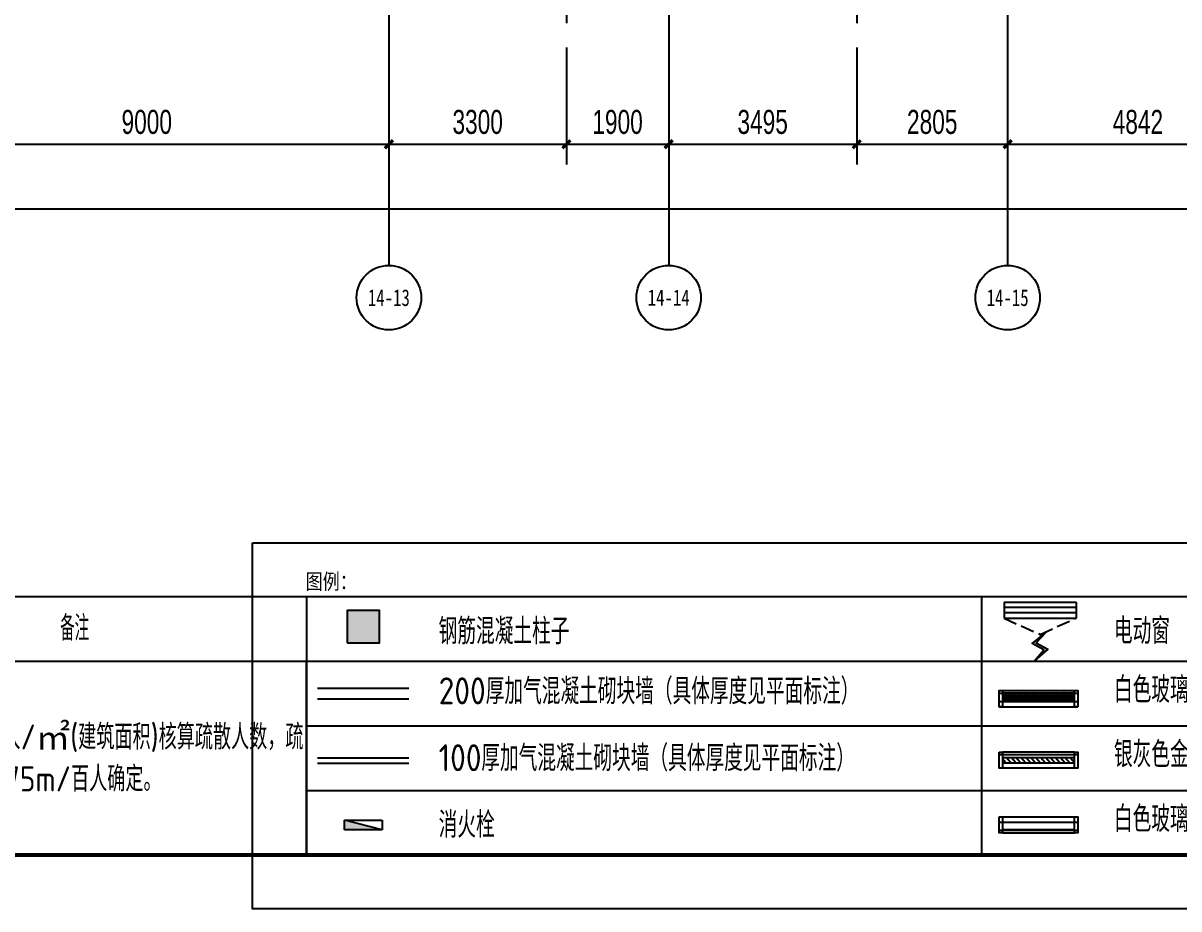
# Model space of a CAD drawing. Extents: x -409435 to 356702, y -107829 to 330904.
# Drawn here: x 97602 to 119083, y 64100 to 80555 of the extents above; entities that cross this region are included whole.
import ezdxf
from ezdxf.enums import TextEntityAlignment as Align
from ezdxf.xclip import XClip

# ---------------------------------------------------------------- set-up
doc = ezdxf.new("R2010")
doc.units = 0
doc.header["$LTSCALE"] = 1000
doc.header["$MEASUREMENT"] = 0
doc.header["$XCLIPFRAME"] = 0
for name, pattern in [('104-14# 核心筒$0$DOTE', [2.42, 2, -0.2, 0.02, -0.2]), ('X-平面图例$0$109-34 轴网$0$L1$0$$AUDIT_BAD_LTYPE1', [0]), ('X-平面图例$0$DASH', [0.35, 0.25, -0.1])]:
    doc.linetypes.add(name, pattern=pattern)
for name, color, linetype in [('03-表格_185', 185, 'Continuous'), ('03-表格_紫', 197, 'Continuous'), ('03-表格_黄', 2, 'Continuous'), ('104-14# 核心筒$0$01-标注_轴线坐标', 132, 'Continuous'), ('104-14# 核心筒$0$A_AXIS-轴线', 36, '104-14# 核心筒$0$DOTE'), ('104-14# 核心筒$0$AXIS_TEXT', 7, 'Continuous'), ('AXIS_TEXT', 7, 'Continuous'), ('PUB_HATCH', 8, 'Continuous'), ('X-平面图例$0$03-表格_197', 197, 'Continuous'), ('X-平面图例$0$04-电动窗', 1, 'Continuous'), ('X-平面图例$0$A-0-图名图例', 2, 'Continuous'), ('X-平面图例$0$A-C_玻璃幕墙', 140, 'Continuous'), ('X-平面图例$0$A-金属背板', 40, 'Continuous'), ('X-平面图例$0$COLUMN', 4, 'Continuous'), ('X-平面图例$0$EQUIP_消火栓', 7, 'Continuous'), ('X-平面图例$0$WAL1', 30, 'Continuous')]:
    doc.layers.add(name, color=color, linetype=linetype)
doc.styles.add('104-14# 核心筒$0$_TCH_AXIS', font='STXIHEI_0.TTF', dxfattribs={"width": 0.8})
doc.styles.add('104-14# 核心筒$0$_TCH_DIM_T3', font='ros.shx', dxfattribs={"width": 0.705882, "bigfont": 'jd.shx'})
doc.styles.add('COMPLEX', font='COMPLEX')
doc.styles.get("Standard").update_dxf_attribs({"font": 'GBENOR', "bigfont": 'GBCBIG'})
doc.styles.add('X-平面图例$0$HT_HWXH', font='STXIHEI_0.TTF', dxfattribs={"width": 0.8})
doc.styles.add('X-平面图例$0$Standard', font='gbenor.shx', dxfattribs={"bigfont": 'gbcbig.shx'})
doc.dimstyles.new('104-14# 核心筒$0$_TCH_ARCH&&150', dxfattribs={"dimtxt": 446.25, "dimasz": 150, "dimexe": 375, "dimexo": 450, "dimgap": 189.375, "dimtad": 1, "dimdec": 0, "dimzin": 0, "dimdsep": 46, "dimtxsty": '104-14# 核心筒$0$_TCH_DIM_T3', "dimblk": '104-14# 核心筒$0$_ArchTick', "dimcen": 0.09, "dimclrt": 7, "dimazin": 2, "dimtfac": 1, "dimtdec": 0, "dimtix": 1, "dimtmove": 2, "dimatfit": 3, "dimfxl": 0, "dimtolj": 1, "dimtzin": 0, "dimarcsym": 0})

# ---------------------------------------------------------------- blocks, each defined once
blk = doc.blocks.new('图框-A1+1-4')
at = {"const_width": 0.5}
blk.add_lwpolyline([(976, 584), (25, 584), (25, 10), (976, 10)], close=True, dxfattribs=at)
blk = doc.blocks.new('104-14# 核心筒$0$_ArchTick')
at = {"color": 0, "linetype": 'ByBlock', "const_width": 0.4}
blk.add_lwpolyline([(-0.5, -0.5), (0.5, 0.5)], dxfattribs=at)
blk = doc.blocks.new('*D2705')
at = {"layer": '104-14# 核心筒$0$01-标注_轴线坐标', "color": 0, "lineweight": -2, "transparency": 16777216}
for p, q in [((-6010, 80105), (-6010, 76730)), ((120742, 80105), (120742, 76730)), ((-6010, 77105), (120742, 77105))]:
    blk.add_line(p, q, dxfattribs=at)
at = {"layer": 'Defpoints', "color": 0, "transparency": 16777216}
for p in [(-6010, 80555), (120742, 80555), (120742, 77105)]:
    blk.add_point(p, dxfattribs=at)
at = {"layer": '104-14# 核心筒$0$01-标注_轴线坐标', "color": 0, "lineweight": -2, "transparency": 16777216, "xscale": 150, "yscale": 150, "zscale": 150, "rotation": 180}
blk.add_blockref('104-14# 核心筒$0$_ArchTick', (-6010, 77105), dxfattribs=at)
at = {"layer": '104-14# 核心筒$0$01-标注_轴线坐标', "color": 0, "lineweight": -2, "transparency": 16777216, "xscale": 150, "yscale": 150, "zscale": 150}
blk.add_blockref('104-14# 核心筒$0$_ArchTick', (120742, 77105), dxfattribs=at)
at = {"layer": '104-14# 核心筒$0$01-标注_轴线坐标', "color": 7, "transparency": 16777216, "insert": (57366, 77517), "char_height": 446.2, "attachment_point": 5, "style": '104-14# 核心筒$0$_TCH_DIM_T3'}
blk.add_mtext('\\A1;126752', dxfattribs=at)
blk = doc.blocks.new('*D2718')
at = {"layer": '104-14# 核心筒$0$01-标注_轴线坐标', "color": 0, "lineweight": -2, "transparency": 16777216}
for p, q in [((95400, 80105), (95400, 77930)), ((104400, 80105), (104400, 77930)), ((95400, 78305), (104400, 78305))]:
    blk.add_line(p, q, dxfattribs=at)
at = {"layer": 'Defpoints', "color": 0, "transparency": 16777216}
for p in [(95400, 80555), (104400, 80555), (104400, 78305)]:
    blk.add_point(p, dxfattribs=at)
at = {"layer": '104-14# 核心筒$0$01-标注_轴线坐标', "color": 0, "lineweight": -2, "transparency": 16777216, "xscale": 150, "yscale": 150, "zscale": 150, "rotation": 180}
blk.add_blockref('104-14# 核心筒$0$_ArchTick', (95400, 78305), dxfattribs=at)
at = {"layer": '104-14# 核心筒$0$01-标注_轴线坐标', "color": 0, "lineweight": -2, "transparency": 16777216, "xscale": 150, "yscale": 150, "zscale": 150}
blk.add_blockref('104-14# 核心筒$0$_ArchTick', (104400, 78305), dxfattribs=at)
at = {"layer": '104-14# 核心筒$0$01-标注_轴线坐标', "color": 7, "transparency": 16777216, "insert": (99900, 78717), "char_height": 446.2, "attachment_point": 5, "style": '104-14# 核心筒$0$_TCH_DIM_T3'}
blk.add_mtext('\\A1;9000', dxfattribs=at)
blk = doc.blocks.new('*D2719')
at = {"layer": '104-14# 核心筒$0$01-标注_轴线坐标', "color": 0, "lineweight": -2, "transparency": 16777216}
for p, q in [((104400, 80105), (104400, 77930)), ((107700, 80105), (107700, 77930)), ((104400, 78305), (107700, 78305))]:
    blk.add_line(p, q, dxfattribs=at)
at = {"layer": 'Defpoints', "color": 0, "transparency": 16777216}
for p in [(104400, 80555), (107700, 80555), (107700, 78305)]:
    blk.add_point(p, dxfattribs=at)
at = {"layer": '104-14# 核心筒$0$01-标注_轴线坐标', "color": 0, "lineweight": -2, "transparency": 16777216, "xscale": 150, "yscale": 150, "zscale": 150, "rotation": 180}
blk.add_blockref('104-14# 核心筒$0$_ArchTick', (104400, 78305), dxfattribs=at)
at = {"layer": '104-14# 核心筒$0$01-标注_轴线坐标', "color": 0, "lineweight": -2, "transparency": 16777216, "xscale": 150, "yscale": 150, "zscale": 150}
blk.add_blockref('104-14# 核心筒$0$_ArchTick', (107700, 78305), dxfattribs=at)
at = {"layer": '104-14# 核心筒$0$01-标注_轴线坐标', "color": 7, "transparency": 16777216, "insert": (106050, 78717), "char_height": 446.2, "attachment_point": 5, "style": '104-14# 核心筒$0$_TCH_DIM_T3'}
blk.add_mtext('\\A1;3300', dxfattribs=at)
blk = doc.blocks.new('*D2720')
at = {"layer": '104-14# 核心筒$0$01-标注_轴线坐标', "color": 0, "lineweight": -2, "transparency": 16777216}
for p, q in [((107700, 80105), (107700, 77930)), ((109600, 80105), (109600, 77930)), ((107700, 78305), (109600, 78305))]:
    blk.add_line(p, q, dxfattribs=at)
at = {"layer": 'Defpoints', "color": 0, "transparency": 16777216}
for p in [(107700, 80555), (109600, 80555), (109600, 78305)]:
    blk.add_point(p, dxfattribs=at)
at = {"layer": '104-14# 核心筒$0$01-标注_轴线坐标', "color": 0, "lineweight": -2, "transparency": 16777216, "xscale": 150, "yscale": 150, "zscale": 150, "rotation": 180}
blk.add_blockref('104-14# 核心筒$0$_ArchTick', (107700, 78305), dxfattribs=at)
at = {"layer": '104-14# 核心筒$0$01-标注_轴线坐标', "color": 0, "lineweight": -2, "transparency": 16777216, "xscale": 150, "yscale": 150, "zscale": 150}
blk.add_blockref('104-14# 核心筒$0$_ArchTick', (109600, 78305), dxfattribs=at)
at = {"layer": '104-14# 核心筒$0$01-标注_轴线坐标', "color": 7, "transparency": 16777216, "insert": (108650, 78717), "char_height": 446.2, "attachment_point": 5, "style": '104-14# 核心筒$0$_TCH_DIM_T3'}
blk.add_mtext('\\A1;1900', dxfattribs=at)
blk = doc.blocks.new('*D2721')
at = {"layer": '104-14# 核心筒$0$01-标注_轴线坐标', "color": 0, "lineweight": -2, "transparency": 16777216}
for p, q in [((109600, 80105), (109600, 77930)), ((113095, 80105), (113095, 77930)), ((109600, 78305), (113095, 78305))]:
    blk.add_line(p, q, dxfattribs=at)
at = {"layer": 'Defpoints', "color": 0, "transparency": 16777216}
for p in [(109600, 80555), (113095, 80555), (113095, 78305)]:
    blk.add_point(p, dxfattribs=at)
at = {"layer": '104-14# 核心筒$0$01-标注_轴线坐标', "color": 0, "lineweight": -2, "transparency": 16777216, "xscale": 150, "yscale": 150, "zscale": 150, "rotation": 180}
blk.add_blockref('104-14# 核心筒$0$_ArchTick', (109600, 78305), dxfattribs=at)
at = {"layer": '104-14# 核心筒$0$01-标注_轴线坐标', "color": 0, "lineweight": -2, "transparency": 16777216, "xscale": 150, "yscale": 150, "zscale": 150}
blk.add_blockref('104-14# 核心筒$0$_ArchTick', (113095, 78305), dxfattribs=at)
at = {"layer": '104-14# 核心筒$0$01-标注_轴线坐标', "color": 7, "transparency": 16777216, "insert": (111347, 78717), "char_height": 446.2, "attachment_point": 5, "style": '104-14# 核心筒$0$_TCH_DIM_T3'}
blk.add_mtext('\\A1;3495', dxfattribs=at)
blk = doc.blocks.new('*D2722')
at = {"layer": '104-14# 核心筒$0$01-标注_轴线坐标', "color": 0, "lineweight": -2, "transparency": 16777216}
for p, q in [((113095, 80105), (113095, 77930)), ((115900, 80105), (115900, 77930)), ((113095, 78305), (115900, 78305))]:
    blk.add_line(p, q, dxfattribs=at)
at = {"layer": 'Defpoints', "color": 0, "transparency": 16777216}
for p in [(113095, 80555), (115900, 80555), (115900, 78305)]:
    blk.add_point(p, dxfattribs=at)
at = {"layer": '104-14# 核心筒$0$01-标注_轴线坐标', "color": 0, "lineweight": -2, "transparency": 16777216, "xscale": 150, "yscale": 150, "zscale": 150, "rotation": 180}
blk.add_blockref('104-14# 核心筒$0$_ArchTick', (113095, 78305), dxfattribs=at)
at = {"layer": '104-14# 核心筒$0$01-标注_轴线坐标', "color": 0, "lineweight": -2, "transparency": 16777216, "xscale": 150, "yscale": 150, "zscale": 150}
blk.add_blockref('104-14# 核心筒$0$_ArchTick', (115900, 78305), dxfattribs=at)
at = {"layer": '104-14# 核心筒$0$01-标注_轴线坐标', "color": 7, "transparency": 16777216, "insert": (114498, 78717), "char_height": 446.2, "attachment_point": 5, "style": '104-14# 核心筒$0$_TCH_DIM_T3'}
blk.add_mtext('\\A1;2805', dxfattribs=at)
blk = doc.blocks.new('*D2723')
at = {"layer": '104-14# 核心筒$0$01-标注_轴线坐标', "color": 0, "lineweight": -2, "transparency": 16777216}
for p, q in [((115900, 80105), (115900, 77930)), ((120742, 80105), (120742, 77930)), ((115900, 78305), (120742, 78305))]:
    blk.add_line(p, q, dxfattribs=at)
at = {"layer": 'Defpoints', "color": 0, "transparency": 16777216}
for p in [(115900, 80555), (120742, 80555), (120742, 78305)]:
    blk.add_point(p, dxfattribs=at)
at = {"layer": '104-14# 核心筒$0$01-标注_轴线坐标', "color": 0, "lineweight": -2, "transparency": 16777216, "xscale": 150, "yscale": 150, "zscale": 150, "rotation": 180}
blk.add_blockref('104-14# 核心筒$0$_ArchTick', (115900, 78305), dxfattribs=at)
at = {"layer": '104-14# 核心筒$0$01-标注_轴线坐标', "color": 0, "lineweight": -2, "transparency": 16777216, "xscale": 150, "yscale": 150, "zscale": 150}
blk.add_blockref('104-14# 核心筒$0$_ArchTick', (120742, 78305), dxfattribs=at)
at = {"layer": '104-14# 核心筒$0$01-标注_轴线坐标', "color": 7, "transparency": 16777216, "insert": (118321, 78717), "char_height": 446.2, "attachment_point": 5, "style": '104-14# 核心筒$0$_TCH_DIM_T3'}
blk.add_mtext('\\A1;4842', dxfattribs=at)
blk = doc.blocks.new('_AXISO')
blk.add_circle((0, 0), 0.5)
at = {"layer": 'AXIS_TEXT', "style": 'COMPLEX', "width": 1.041667}
blk.add_attdef('A', text='', height=0.56, dxfattribs=at).set_placement((-0.25, -0.28), (0.25, -0.28), align=Align.FIT)
blk = doc.blocks.new('X-平面图例$0$$WINLIB2D$00000039')
at = {"color": 0}
for points in [[(-0.5, 0.5), (-0.5, -0.5)], [(0.5, 0.5), (-0.5, 0.5)], [(0.5, -0.5), (0.5, 0.5)], [(-0.5, 0.167), (0.5, 0.167)], [(-0.384, -0.167), (-0.448, 0.167)], [(-0.316, -0.167), (-0.38, 0.167)], [(-0.248, -0.167), (-0.312, 0.167)], [(-0.18, -0.167), (-0.244, 0.167)], [(-0.112, -0.167), (-0.176, 0.167)], [(-0.044, -0.167), (-0.108, 0.167)], [(0.024, -0.167), (-0.04, 0.167)], [(0.092, -0.167), (0.028, 0.167)], [(0.16, -0.167), (0.096, 0.167)], [(0.228, -0.167), (0.164, 0.167)], [(0.296, -0.167), (0.232, 0.167)], [(0.364, -0.167), (0.3, 0.167)], [(0.432, -0.167), (0.368, 0.167)], [(0.5, -0.167), (0.436, 0.167)], [(-0.452, -0.167), (-0.5, 0.084)], [(-0.5, -0.167), (0.5, -0.167)], [(0.5, -0.5), (-0.5, -0.5)]]:
    blk.add_lwpolyline(points, dxfattribs=at)
blk = doc.blocks.new('X-平面图例$0$$LinePat$岩棉板')
at = {"color": 0}
for p, q in [((0, -17), (12, -67)), ((12, -67), (24, -17))]:
    blk.add_line(p, q, dxfattribs=at)
for centre, start, end in [((12, -17), 0, 180), ((0, -67), 270, 0), ((24, -67), 180, 270)]:
    blk.add_arc(centre, 12, start, end, dxfattribs=at)
at = {"layer": 'Defpoints'}
blk.add_point((0, 0), dxfattribs=at)
at = {"layer": 'Defpoints', "color": 0}
blk.add_point((24, -84), dxfattribs=at)
blk = doc.blocks.new('X-平面图例$0$ii')
blk.add_lwpolyline([(-1340, 0), (0, 0), (0, -150), (-1340, -150)], close=True)
at = {"color": 8, "xscale": -1.801075267316308, "yscale": 1.782568518697715, "zscale": 1.782568518697715}
for p in [(-1297, 0), (-1254, 0), (-1210, 0), (-1167, 0), (-1124, 0), (-1081, 0), (-1037, 0), (-994, 0), (-951, 0), (-908, 0), (-865, 0), (-821, 0), (-778, 0), (-735, 0), (-692, 0), (-648, 0), (-605, 0), (-562, 0), (-519, 0), (-475, 0), (-432, 0), (-389, 0), (-346, 0), (-303, 0), (-259, 0), (-216, 0), (-173, 0), (-130, 0), (-86, 0), (-43, 0), (0, 0)]:
    blk.add_blockref('X-平面图例$0$$LinePat$岩棉板', p, dxfattribs=at)
blk = doc.blocks.new('X-平面图例$0$$TCHSYS$WIN2D')
for p, q in [((-0.5, 0.5), (0.5, 0.5)), ((-0.5, 0.5), (-0.5, -0.5)), ((0.5, 0.5), (0.5, -0.5)), ((0.5, 0.167), (-0.5, 0.167)), ((0.5, -0.167), (-0.5, -0.167)), ((-0.5, -0.5), (0.5, -0.5))]:
    blk.add_line(p, q)
blk = doc.blocks.new('X-平面图例$0$开启扇')
at = {"layer": 'X-平面图例$0$04-电动窗'}
h = blk.add_hatch(color=1, dxfattribs=at)
h.dxf.hatch_style = 1
h.paths.add_polyline_path([(771, 319), (600, 508), (817, 625), (569, 845), (738, 635), (521, 518)])
at = {"linetype": 'X-平面图例$0$DASH'}
blk.add_lwpolyline([(0, 50), (670, 350), (1340, 50)], dxfattribs=at)
at = {"layer": 'X-平面图例$0$04-电动窗', "color": 1}
blk.add_lwpolyline([(771, 319), (600, 508), (817, 625), (569, 845), (738, 635), (521, 518), (771, 319)], close=True, dxfattribs=at)
at = {"xscale": -1340, "yscale": 300, "zscale": 1340, "rotation": 180}
blk.add_blockref('X-平面图例$0$$TCHSYS$WIN2D', (670, -100), dxfattribs=at)
blk = doc.blocks.new('_FZH')
blk.add_lwpolyline([(-0.5, -0.5), (0.5, -0.5), (0.5, 0.5), (-0.5, 0.5)], close=True)
at = {"layer": 'PUB_HATCH'}
blk.add_solid([(-0.5, -0.5), (0.5, -0.5), (-0.5, 0.5), (0.5, 0.5)], dxfattribs=at)
blk = doc.blocks.new('X-平面图例$0$$TwtSys$00000434')
for p, q in [((-0.5, 0.5), (-0.5, -0.5)), ((-0.5, -0.5), (0.5, 0.5)), ((0.5, 0.5), (-0.5, 0.5)), ((0.5, -0.5), (0.5, 0.5)), ((-0.5, -0.5), (0.5, -0.5))]:
    blk.add_line(p, q)
blk.add_solid([(0.5, -0.5), (0.5, 0.5), (-0.5, -0.5)])
blk = doc.blocks.new('X-平面图例')
at = {"layer": 'Defpoints'}
blk.add_lwpolyline([(0, 6800), (27101, 6800), (27101, 0), (0, 0)], close=True, dxfattribs=at)
at = {"layer": 'X-平面图例$0$03-表格_197'}
for p, q in [((1000, 5800), (26101, 5800)), ((1000, 5800), (1000, 1000)), ((13550, 5800), (13550, 1000)), ((1000, 4600), (26101, 4600)), ((1000, 3400), (26101, 3400)), ((1000, 2200), (26101, 2200)), ((1000, 1000), (26101, 1000))]:
    blk.add_line(p, q, dxfattribs=at)
at = {"layer": 'X-平面图例$0$A-C_玻璃幕墙'}
for p, q in [((13877, 4055), (15337, 4055)), ((13937, 1711), (15277, 1711)), ((13937, 1411), (15277, 1411))]:
    blk.add_line(p, q, dxfattribs=at)
for points in [[(13877, 4055), (15337, 4055)], [(13937, 3755), (13877, 3755), (13877, 4055), (13937, 4055), (13937, 3755)], [(13877, 4005), (15337, 4005)], [(15337, 3755), (15277, 3755), (15277, 4055), (15337, 4055), (15337, 3755)], [(13877, 3855), (15337, 3855)], [(13877, 3755), (15337, 3755)], [(15337, 2861), (13877, 2861)], [(13877, 1611), (15337, 1611)], [(13877, 1461), (15337, 1461)]]:
    blk.add_lwpolyline(points, dxfattribs=at)
for points in [[(13877, 2911), (13937, 2911), (13937, 2611), (13877, 2611)], [(15277, 2911), (15337, 2911), (15337, 2611), (15277, 2611)], [(13877, 1711), (13937, 1711), (13937, 1411), (13877, 1411)], [(15277, 1711), (15337, 1711), (15337, 1411), (15277, 1411)]]:
    blk.add_lwpolyline(points, close=True, dxfattribs=at)
at = {"layer": 'X-平面图例$0$A-金属背板'}
for points in [[(13937, 4005), (15277, 4005)], [(13937, 3855), (15277, 3855)]]:
    blk.add_lwpolyline(points, dxfattribs=at)
blk.add_lwpolyline([(15277, 1477), (15277, 1461), (13937, 1461), (13937, 1477)], close=True, dxfattribs=at)
at = {"layer": 'X-平面图例$0$WAL1'}
for p, q in [((2905, 4095), (1209, 4095)), ((2905, 3895), (1209, 3895)), ((2905, 2802), (1209, 2802)), ((2905, 2702), (1209, 2702))]:
    blk.add_line(p, q, dxfattribs=at)
at = {"layer": 'X-平面图例$0$A-C_玻璃幕墙', "linetype": 'X-平面图例$0$109-34 轴网$0$L1$0$$AUDIT_BAD_LTYPE1', "xscale": -1, "rotation": 180}
blk.add_blockref('X-平面图例$0$开启扇', (13967, 5450), dxfattribs=at)
at = {"layer": 'X-平面图例$0$A-C_玻璃幕墙', "xscale": -1}
blk.add_blockref('X-平面图例$0$ii', (13937, 4005), dxfattribs=at)
at = {"layer": 'X-平面图例$0$A-C_玻璃幕墙', "xscale": 1340, "yscale": 300.0000000000001, "zscale": -1340}
blk.add_blockref('X-平面图例$0$$WINLIB2D$00000039', (14607, 2761), dxfattribs=at)
at = {"layer": 'X-平面图例$0$COLUMN', "xscale": 600, "yscale": 600, "zscale": 600}
blk.add_blockref('_FZH', (2057, 5241), dxfattribs=at)
at = {"layer": 'X-平面图例$0$EQUIP_消火栓', "xscale": 700, "yscale": -180, "zscale": 700, "rotation": 180}
blk.add_blockref('X-平面图例$0$$TwtSys$00000434', (2057, 1556), dxfattribs=at)
at = {"style": 'X-平面图例$0$Standard'}
for s, height, p in [('钢筋混凝土柱子', 482.3, (3459, 4915)), ('电动窗', 482.3, (16010, 4921)), ('200', 500, (3459, 3800)), ('厚加气混凝土砌块墙（具体厚度见平面标注）', 482.27, (4334, 3800)), ('白色玻璃幕墙，背衬灰色铝板及保温板', 482.27, (16010, 3828)), ('100', 500, (3459, 2558)), ('厚加气混凝土砌块墙（具体厚度见平面标注）', 482.27, (4251, 2558)), ('银灰色金属百叶', 482.3, (16010, 2628)), ('白色玻璃幕墙，背衬灰色铝板', 482.27, (16010, 1428)), ('消火栓', 482.3, (3459, 1321))]:
    blk.add_text(s, height=height, dxfattribs=at).set_placement(p)
at = {"layer": 'X-平面图例$0$A-0-图名图例', "style": 'X-平面图例$0$HT_HWXH', "width": 0.8}
blk.add_text('图例：', height=290.1, dxfattribs=at).set_placement((988, 5938))
blk = doc.blocks.new('cccc')
at = {"layer": '03-表格_紫'}
for p, q in [((0, 0), (0, 3599)), ((-25600, 0), (0, 0))]:
    blk.add_line(p, q, dxfattribs=at)
at = {"layer": '03-表格_黄'}
for p, q in [((-25600, 4800), (0, 4800)), ((0, 4800), (0, 3599)), ((-25600, 3599), (0, 3599))]:
    blk.add_line(p, q, dxfattribs=at)
at = {"layer": '03-表格_185', "color": 30, "insert": (-7339, 1800), "char_height": 467.36, "width": 7379.08, "attachment_point": 4}
blk.add_mtext('商业按0.5人/{\\fSTXihei|b0|i0|c129|p2;㎡}(建筑面积)核算疏散人数，疏散宽度按0.75m/百人确定。', dxfattribs=at)
at = {"layer": '03-表格_黄', "width": 0.8}
blk.add_text('备注', height=467.4, dxfattribs=at).set_placement((-4307, 3981), align=Align.CENTER)
blk = doc.blocks.new('104-14# 核心筒')
at = {"layer": '104-14# 核心筒$0$01-标注_轴线坐标'}
for p, q in [((104400, 80554.9), (104400, 76054.9)), ((109600, 80554.9), (109600, 76054.9)), ((115900, 80554.9), (115900, 76054.9))]:
    blk.add_line(p, q, dxfattribs=at)
at = {"layer": '104-14# 核心筒$0$A_AXIS-轴线'}
for p, q in [((104400, 139633.6), (104400, 80554.9)), ((109600, 139633.6), (109600, 80554.9)), ((115900, 139633.6), (115900, 80554.9)), ((113095, 96800), (113095, 80554.9)), ((107700, 89100), (107700, 80554.9))]:
    blk.add_line(p, q, dxfattribs=at)
at = {"layer": '104-14# 核心筒$0$01-标注_轴线坐标'}
ref = blk.add_blockref('_AXISO', (104400, 75454.9), dxfattribs=dict(at, xscale=1200, yscale=1200, zscale=1200))
ref.add_attrib('A', '14-13', dxfattribs={"layer": '104-14# 核心筒$0$AXIS_TEXT', "height": 310.63, "style": '104-14# 核心筒$0$_TCH_AXIS', "width": 0.920728}).set_placement((104009.8, 75299.6), (104790.2, 75299.6), align=Align.FIT)
ref = blk.add_blockref('_AXISO', (109600, 75454.9), dxfattribs=dict(at, xscale=1200, yscale=1200, zscale=1200))
ref.add_attrib('A', '14-14', dxfattribs={"layer": '104-14# 核心筒$0$AXIS_TEXT', "height": 302.98, "style": '104-14# 核心筒$0$_TCH_AXIS', "width": 0.947628}).set_placement((109208.3, 75303.4), (109991.7, 75303.4), align=Align.FIT)
ref = blk.add_blockref('_AXISO', (115900, 75454.9), dxfattribs=dict(at, xscale=1200, yscale=1200, zscale=1200))
ref.add_attrib('A', '14-15', dxfattribs={"layer": '104-14# 核心筒$0$AXIS_TEXT', "height": 311.31, "style": '104-14# 核心筒$0$_TCH_AXIS', "width": 0.918395}).set_placement((115509.9, 75299.2), (116290.1, 75299.2), align=Align.FIT)
for p1, p2, distance, picture, middle in [((-6009.8, 80554.9), (120741.8, 80554.9), -3450, '*D2705', (57366, 77517.4)), ((95400, 80554.9), (104400, 80554.9), -2250, '*D2718', (99900, 78717.4)), ((104400, 80554.9), (107700, 80554.9), -2250, '*D2719', (106050, 78717.4)), ((107700, 80554.9), (109600, 80554.9), -2250, '*D2720', (108650, 78717.4)), ((109600, 80554.9), (113095, 80554.9), -2250, '*D2721', (111347.5, 78717.4)), ((113095, 80554.9), (115900, 80554.9), -2250, '*D2722', (114497.5, 78717.4)), ((115900, 80554.9), (120741.8, 80554.9), -2250, '*D2723', (118320.9, 78717.4))]:
    dim = blk.add_aligned_dim(p1=p1, p2=p2, distance=distance, dimstyle='104-14# 核心筒$0$_TCH_ARCH&&150', dxfattribs=at)
    dim.commit()
    dim.dimension.update_dxf_attribs({"geometry": picture, "text_midpoint": middle})
blk = doc.blocks.new('X-104 14#平面')
ref = blk.add_blockref('104-14# 核心筒', (0, 0))
XClip(ref).set_block_clipping_path([(-38664.3623821461, -25500), (139216.5485069363, 330900)])
at = {"xscale": 150, "yscale": 150, "zscale": 150}
blk.add_blockref('图框-A1+1-4', (-18433.5, 63600), dxfattribs=at)

msp = doc.modelspace()

# ---------------------------------------------------------------- block references
for name, p in [('X-104 14#平面', (0, 0)), ('X-平面图例', (101865.9, 64100)), ('cccc', (102865.9, 65100))]:
    msp.add_blockref(name, p)

doc.saveas('drawing.dxf')
